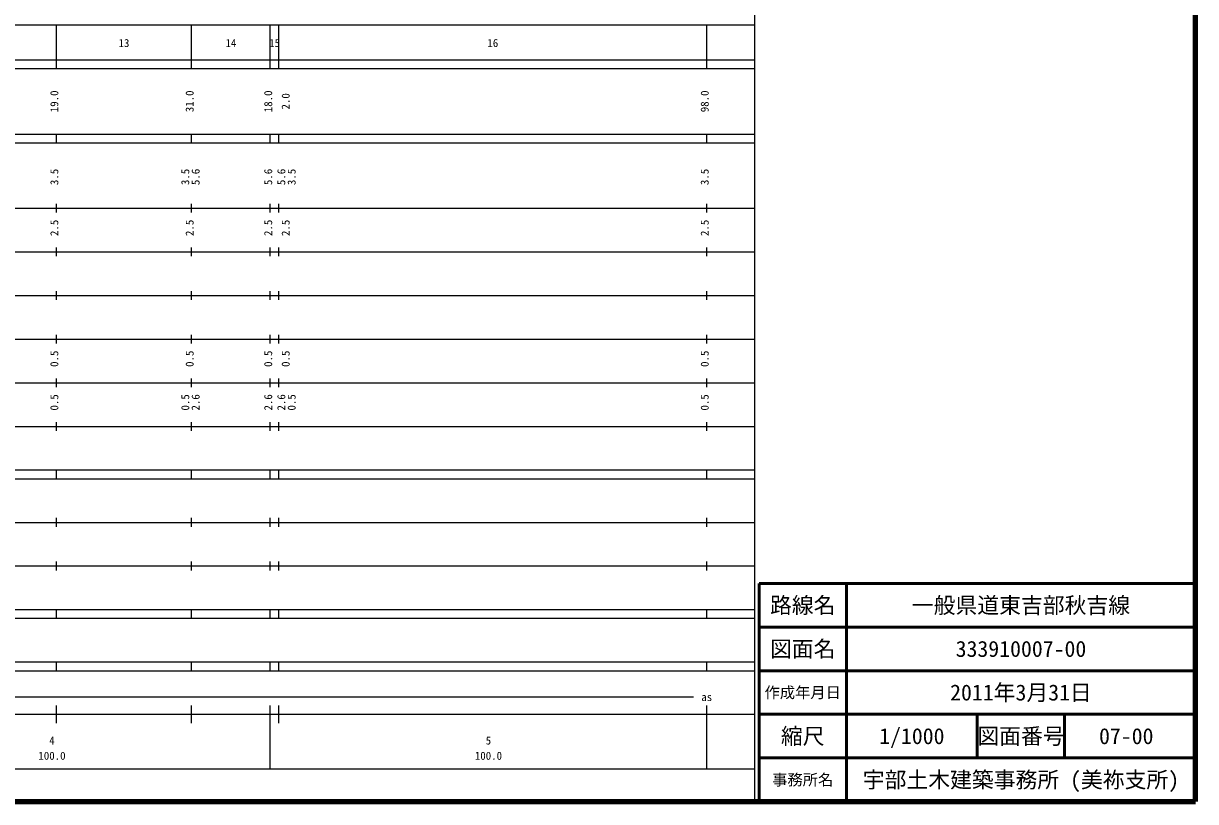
# Model space of a CAD drawing. Units: millimetres on the paper, enlarged 1000 times. Extents: x 40000 to 680000, y 20000 to 380000.
# Drawn here: x 411464 to 680000, y 20000 to 198357 of the extents above; entities that cross this region are included whole.
import ezdxf
from ezdxf.enums import TextEntityAlignment as Align

# ---------------------------------------------------------------- set-up
doc = ezdxf.new("R2010")
doc.units = ezdxf.units.MM
doc.header["$LTSCALE"] = 1000
for name, color, linetype, lineweight in [('M-TTL', 2, 'Continuous', 140), ('M-TTL-BAND', 7, 'Continuous', 25), ('M-TTL-FRAM', 2, 'Continuous', 50), ('M-TTL-LINE', 7, 'Continuous', 50), ('M-TTL-TXT', 7, 'Continuous', 13)]:
    doc.layers.add(name, color=color, linetype=linetype, lineweight=lineweight)
doc.styles.add('ＭＳ ゴシック', font='')
doc.styles.get('ＭＳ ゴシック').set_extended_font_data('MS Gothic')

msp = doc.modelspace()

# ---------------------------------------------------------------- linework, layer by layer
at = {"layer": 'M-TTL'}
for p, q in [((680000, 20000), (680000, 380000)), ((40000, 20000), (680000, 20000))]:
    msp.add_line(p, q, dxfattribs=at)
at = {"layer": 'M-TTL-BAND'}
for p, q in [((579000, 20000), (579000, 370000)), ((68000, 198000), (579000, 198000)), ((419000, 188000), (419000, 198000)), ((450000, 188000), (450000, 198000)), ((468000, 188000), (468000, 198000)), ((470000, 188000), (470000, 198000)), ((568000, 188000), (568000, 198000)), ((40000, 190000), (579000, 190000)), ((40000, 188000), (579000, 188000)), ((40000, 173000), (579000, 173000)), ((419000, 171000), (419000, 173000)), ((450000, 171000), (450000, 173000)), ((468000, 171000), (468000, 173000)), ((470000, 171000), (470000, 173000)), ((568000, 171000), (568000, 173000)), ((40000, 171000), (579000, 171000)), ((40000, 156000), (579000, 156000)), ((419000, 155000), (419000, 157000)), ((450000, 155000), (450000, 157000)), ((468000, 155000), (468000, 157000)), ((470000, 155000), (470000, 157000)), ((568000, 155000), (568000, 157000)), ((46000, 146000), (579000, 146000)), ((419000, 145000), (419000, 147000)), ((450000, 145000), (450000, 147000)), ((468000, 145000), (468000, 147000)), ((470000, 145000), (470000, 147000)), ((568000, 145000), (568000, 147000)), ((419000, 135000), (419000, 137000)), ((450000, 135000), (450000, 137000)), ((468000, 135000), (468000, 137000)), ((470000, 135000), (470000, 137000)), ((568000, 135000), (568000, 137000)), ((52000, 136000), (579000, 136000)), ((419000, 125000), (419000, 127000)), ((450000, 125000), (450000, 127000)), ((468000, 125000), (468000, 127000)), ((470000, 125000), (470000, 127000)), ((568000, 125000), (568000, 127000)), ((46000, 126000), (579000, 126000)), ((52000, 116000), (579000, 116000)), ((419000, 115000), (419000, 117000)), ((450000, 115000), (450000, 117000)), ((468000, 115000), (468000, 117000)), ((470000, 115000), (470000, 117000)), ((568000, 115000), (568000, 117000)), ((46000, 106000), (579000, 106000)), ((419000, 105000), (419000, 107000)), ((450000, 105000), (450000, 107000)), ((468000, 105000), (468000, 107000)), ((470000, 105000), (470000, 107000)), ((568000, 105000), (568000, 107000)), ((40000, 96000), (579000, 96000)), ((40000, 94000), (579000, 94000)), ((419000, 94000), (419000, 96000)), ((450000, 94000), (450000, 96000)), ((468000, 94000), (468000, 96000)), ((470000, 94000), (470000, 96000)), ((568000, 94000), (568000, 96000)), ((49000, 84000), (579000, 84000)), ((419000, 83000), (419000, 85000)), ((450000, 83000), (450000, 85000)), ((468000, 83000), (468000, 85000)), ((470000, 83000), (470000, 85000)), ((568000, 83000), (568000, 85000)), ((40000, 74000), (579000, 74000)), ((419000, 73000), (419000, 75000)), ((450000, 73000), (450000, 75000)), ((468000, 73000), (468000, 75000)), ((470000, 73000), (470000, 75000)), ((568000, 73000), (568000, 75000)), ((40000, 64000), (579000, 64000)), ((40000, 62000), (579000, 62000)), ((419000, 62000), (419000, 64000)), ((450000, 62000), (450000, 64000)), ((468000, 62000), (468000, 64000)), ((470000, 62000), (470000, 64000)), ((568000, 62000), (568000, 64000)), ((40000, 52000), (579000, 52000)), ((419000, 50000), (419000, 52000)), ((450000, 50000), (450000, 52000)), ((468000, 50000), (468000, 52000)), ((470000, 50000), (470000, 52000)), ((568000, 50000), (568000, 52000)), ((40000, 50000), (579000, 50000)), ((71000, 44000), (565000, 44000)), ((419000, 38000), (419000, 42000)), ((450000, 38000), (450000, 42000)), ((468000, 27500), (468000, 42000)), ((470000, 38000), (470000, 42000)), ((568000, 27500), (568000, 42000)), ((40000, 40000), (579000, 40000)), ((68000, 27500), (579000, 27500))]:
    msp.add_line(p, q, dxfattribs=at)
at = {"layer": 'M-TTL-FRAM'}
for p, q in [((680000, 70000), (580000, 70000)), ((580000, 70000), (580000, 20000))]:
    msp.add_line(p, q, dxfattribs=at)
at = {"layer": 'M-TTL-LINE'}
for p, q in [((600000, 70000), (600000, 20000)), ((680000, 60000), (580000, 60000)), ((680000, 50000), (580000, 50000)), ((680000, 40000), (580000, 40000)), ((630000, 40000), (630000, 30000)), ((650000, 40000), (650000, 30000)), ((680000, 30000), (580000, 30000))]:
    msp.add_line(p, q, dxfattribs=at)

# ---------------------------------------------------------------- texts
at = {"layer": 'M-TTL-BAND', "style": 'ＭＳ ゴシック'}
for s, p in [('13', (434500, 192405)), ('14', (459000, 192405)), ('15', (469000, 192405)), ('16', (519000, 192405)), ('as', (568000, 42500)), ('4', (418000, 32523)), ('5', (518000, 32523)), ('100.0', (418000, 29033)), ('100.0', (518000, 29033))]:
    msp.add_text(s, height=1833, dxfattribs=at).set_placement(p, align=Align.BOTTOM_CENTER)
for s, p in [('19.0', (420000, 180500)), ('31.0', (451000, 180500)), ('18.0', (469000, 180500)), ('98.0', (569000, 180500)), ('2.0', (473000, 180500)), ('3.5', (420000, 163174)), ('3.5', (450000, 163174)), ('5.6', (452370, 163174)), ('5.6', (469000, 163174)), ('5.6', (472000, 163174)), ('3.5', (474370, 163174)), ('3.5', (569000, 163174)), ('2.5', (420000, 151500)), ('2.5', (451000, 151500)), ('2.5', (469000, 151500)), ('2.5', (473000, 151500)), ('2.5', (569000, 151500)), ('0.5', (420000, 121500)), ('0.5', (451000, 121500)), ('0.5', (469000, 121500)), ('0.5', (473000, 121500)), ('0.5', (569000, 121500)), ('0.5', (420000, 111500)), ('0.5', (450000, 111500)), ('2.6', (452370, 111500)), ('2.6', (469000, 111500)), ('2.6', (472000, 111500)), ('0.5', (474370, 111500)), ('0.5', (569000, 111500))]:
    msp.add_text(s, height=1833, rotation=90, dxfattribs=at).set_placement(p, align=Align.BOTTOM_CENTER)
at = {"layer": 'M-TTL-TXT', "style": 'ＭＳ ゴシック'}
for s, height, p in [('路線名', 3666, (590000, 65000)), ('路線名', 3666, (590000, 65000)), ('一般県道東吉部秋吉線', 3666, (640000, 65000)), ('図面名', 3666, (590000, 55000)), ('図面名', 3666, (590000, 55000)), ('333910007-00', 3666, (640000, 55000)), ('作成年月日', 2566, (590000, 45000)), ('作成年月日', 2566, (590000, 45000)), ('2011年3月31日', 3666, (640000, 45000)), ('縮尺', 3666, (590000, 35000)), ('縮尺', 3666, (590000, 35000)), ('1/1000', 3666, (615000, 35000)), ('図面番号', 3666, (640000, 35000)), ('図面番号', 3666, (640000, 35000)), ('07-00', 3666, (664125, 35000)), ('宇部土木建築事務所 (美祢支所)', 3666, (640000, 25000)), ('事務所名', 2566, (590000, 25000)), ('事務所名', 2566, (590000, 25000))]:
    msp.add_text(s, height=height, dxfattribs=at).set_placement(p, align=Align.MIDDLE_CENTER)

doc.saveas('drawing.dxf')
